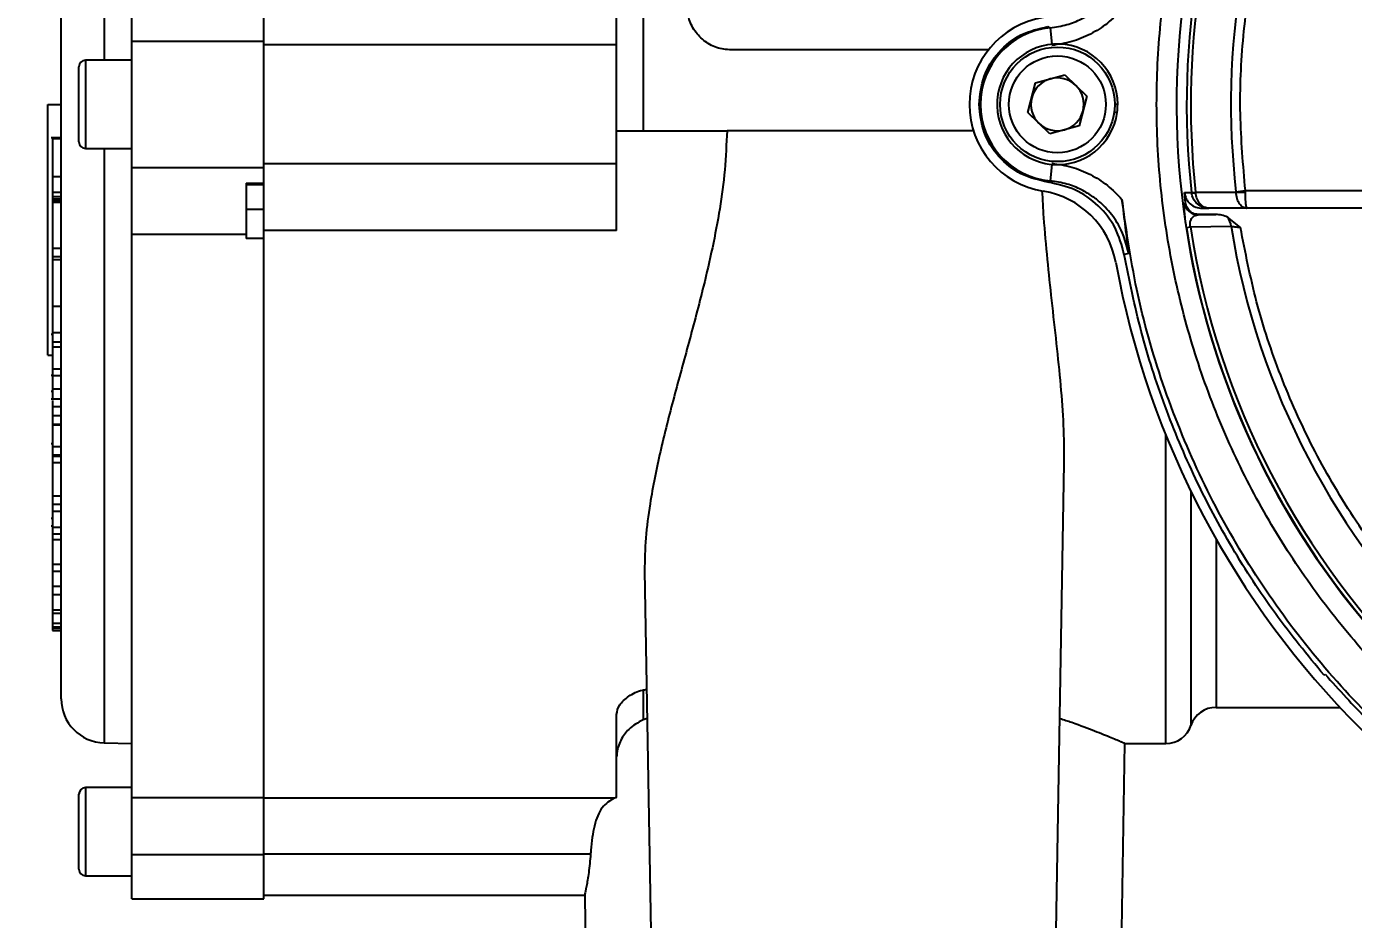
# Model space of a CAD drawing. Header units: millimetres. Extents: x 1726 to 4771, y 590 to 2743.
# Drawn here: x 2379.3 to 2529.8, y 2175.6 to 2276.9 of the extents above; entities that cross this region are included whole.
import ezdxf

# ---------------------------------------------------------------- set-up
doc = ezdxf.new("R2010")
doc.units = ezdxf.units.MM
doc.layers.add('AM_5', color=3, linetype='Continuous', lineweight=25)
doc.styles.add('SLDTEXTSTYLE1', font='txt.shx', dxfattribs={"width": 0.7, "bigfont": 'gbcbig.shx'})
doc.dimstyles.new('SLDDIMSTYLE12$0', dxfattribs={"dimtxt": 12, "dimasz": 10, "dimexe": 0, "dimexo": 0.0625, "dimgap": 0.875, "dimtad": 1, "dimdec": 1, "dimlfac": 1.8, "dimrnd": 1e-09, "dimzin": 12, "dimdsep": 46, "dimtxsty": 'SLDTEXTSTYLE1', "dimcen": 0.09, "dimdle": 8.16, "dimclrd": 3, "dimclre": 3, "dimadec": 0, "dimazin": 3, "dimtfac": 1, "dimtdec": 1, "dimtofl": 0, "dimtmove": 0, "dimatfit": 3, "dimfxl": 0, "dimfrac": 2, "dimtolj": 1, "dimlwd": 5, "dimlwe": 5, "dimarcsym": 0})

# ---------------------------------------------------------------- blocks, each defined once
blk = doc.blocks.new('*D50')
at = {"layer": 'AM_5', "color": 3, "lineweight": 5, "transparency": 16777216}
blk.add_line((2709.52, 2483.68), (2315.12, 2483.68), dxfattribs=at)
at = {"layer": 'AM_5', "color": 3, "linetype": 'Continuous', "lineweight": 5, "transparency": 16777216}
for p, q in [((2315.12, 2473.68), (2315.12, 2159.89)), ((2721.19, 2149.89), (2315.12, 2149.89))]:
    blk.add_line(p, q, dxfattribs=at)
at = {"layer": 'AM_5', "color": 3, "transparency": 16777216}
for points in [[(2313.45, 2473.68), (2316.78, 2473.68), (2315.12, 2483.68)], [(2313.45, 2159.89), (2316.78, 2159.89), (2315.12, 2149.89)]]:
    blk.add_solid(points, dxfattribs=at)
at = {"layer": 'Defpoints', "color": 0, "transparency": 16777216}
for p in [(2709.58, 2483.68), (2315.12, 2149.89), (2721.26, 2149.89)]:
    blk.add_point(p, dxfattribs=at)
at = {"layer": 'AM_5', "color": 0, "transparency": 16777216, "insert": (2300.53, 2316.79), "char_height": 12, "attachment_point": 5, "rotation": 90, "style": 'SLDTEXTSTYLE1'}
blk.add_mtext('\\A1;{\\H2.28571x;335}', dxfattribs=at)

msp = doc.modelspace()

# ---------------------------------------------------------------- linework, layer by layer
at = {"color": 7, "linetype": 'Continuous', "lineweight": 25}
for p, q in [((2449.237, 2340.534), (2449.237, 2265.034)), ((2388.106, 2340.452), (2388.106, 2273.034)), ((2383.237, 2268.034), (2383.237, 2335.454)), ((2391.237, 2275.184), (2391.237, 2282.753)), ((2406.237, 2275.184), (2406.237, 2282.753)), ((2446.237, 2274.774), (2446.237, 2282.346)), ((2495.166, 2276.86), (2495.417, 2276.71)), ((2495.417, 2276.71), (2495.593, 2274.844)), ((2391.237, 2275.184), (2406.237, 2275.184)), ((2391.237, 2260.883), (2391.237, 2275.184)), ((2406.237, 2260.883), (2406.237, 2275.184)), ((2446.237, 2274.774), (2406.237, 2274.774)), ((2446.237, 2261.294), (2446.237, 2274.774)), ((2391.237, 2273.034), (2385.987, 2273.034)), ((2385.987, 2273.034), (2385.987, 2263.034)), ((2488.391, 2274.201), (2459.237, 2274.201)), ((2385.237, 2263.784), (2385.237, 2272.284)), ((2493.761, 2270.457), (2497.097, 2271.389)), ((2497.097, 2271.389), (2499.573, 2268.967)), ((2492.901, 2267.101), (2493.761, 2270.457)), ((2499.573, 2268.967), (2498.713, 2265.611)), ((2381.737, 2239.573), (2381.737, 2268.034)), ((2381.737, 2268.034), (2383.237, 2268.034)), ((2383.237, 2200.614), (2383.237, 2268.034)), ((2495.377, 2264.678), (2492.901, 2267.101)), ((2503.014, 2267.11), (2502.671, 2267.11)), ((2503.077, 2268.034), (2502.737, 2268.034)), ((2498.713, 2265.611), (2495.377, 2264.678)), ((2383.237, 2264.233), (2382.112, 2264.233)), ((2382.237, 2264.155), (2383.237, 2264.155)), ((2446.237, 2265.034), (2458.763, 2265.034)), ((2486.719, 2265.034), (2458.763, 2265.034)), ((2385.987, 2263.034), (2391.237, 2263.034)), ((2388.106, 2263.034), (2388.106, 2195.616)), ((2391.237, 2260.883), (2406.237, 2260.883)), ((2391.237, 2253.315), (2391.237, 2260.883)), ((2446.237, 2261.294), (2406.237, 2261.294)), ((2406.237, 2259.102), (2406.237, 2260.883)), ((2446.237, 2253.721), (2446.237, 2261.294)), ((2495.593, 2261.224), (2495.417, 2259.357)), ((2382.237, 2259.864), (2383.237, 2259.864)), ((2382.237, 2259.864), (2382.237, 2258.09)), ((2495.166, 2259.208), (2495.417, 2259.357)), ((2382.237, 2258.09), (2383.237, 2258.09)), ((2382.237, 2258.09), (2382.237, 2257.565)), ((2404.237, 2259.102), (2406.237, 2259.102)), ((2404.237, 2259.102), (2404.237, 2253.315)), ((2404.237, 2258.95), (2406.237, 2258.95)), ((2406.237, 2253.721), (2406.237, 2259.102)), ((2510.648, 2258.025), (2511.453, 2258.023)), ((2510.786, 2256.849), (2510.648, 2258.025)), ((2511.451, 2258.04), (2511.913, 2258.092)), ((2511.451, 2258.04), (2511.453, 2258.023)), ((2511.918, 2258.023), (2511.913, 2258.092)), ((2511.913, 2258.092), (2516.499, 2258.084)), ((2516.495, 2258.124), (2517.521, 2258.244)), ((2516.495, 2258.124), (2516.499, 2258.084)), ((2517.521, 2258.244), (2568.212, 2258.244)), ((2517.521, 2258.244), (2517.524, 2258.084)), ((2382.237, 2257.565), (2383.237, 2257.565)), ((2382.237, 2257.565), (2382.237, 2257.335)), ((2382.237, 2257.335), (2383.237, 2257.335)), ((2382.237, 2257.335), (2382.237, 2257.162)), ((2382.237, 2257.162), (2383.237, 2257.162)), ((2382.237, 2257.162), (2382.237, 2256.932)), ((2382.237, 2256.932), (2382.237, 2251.713)), ((2382.237, 2256.932), (2383.237, 2256.932)), ((2510.691, 2256.816), (2510.786, 2256.849)), ((2512.639, 2256.244), (2513.427, 2256.244)), ((2517.722, 2256.244), (2513.427, 2256.244)), ((2568.212, 2256.244), (2517.722, 2256.244)), ((2404.237, 2256.158), (2406.237, 2256.158)), ((2512.178, 2255.5), (2514.219, 2255.534)), ((2512.178, 2255.5), (2512.275, 2255.534)), ((2514.219, 2255.534), (2512.275, 2255.534)), ((2517.001, 2254.06), (2515.526, 2255.235)), ((2391.237, 2253.315), (2404.237, 2253.315)), ((2391.237, 2189.4), (2391.237, 2253.315)), ((2404.237, 2253.315), (2404.237, 2252.831)), ((2446.237, 2253.721), (2406.237, 2253.721)), ((2406.237, 2189.4), (2406.237, 2253.721)), ((2510.87, 2254.057), (2511.33, 2254.128)), ((2511.33, 2254.128), (2515.93, 2254.211)), ((2382.237, 2251.713), (2383.237, 2251.713)), ((2382.237, 2251.713), (2382.237, 2250.794)), ((2406.237, 2252.831), (2404.237, 2252.831)), ((2406.237, 2189.4), (2406.237, 2252.831)), ((2382.237, 2250.794), (2383.237, 2250.794)), ((2382.237, 2250.794), (2382.237, 2250.455)), ((2382.237, 2250.455), (2383.237, 2250.455)), ((2382.237, 2250.455), (2382.237, 2245.137)), ((2504.334, 2251.125), (2503.817, 2251.006)), ((2382.237, 2245.137), (2383.237, 2245.137)), ((2382.237, 2245.137), (2382.237, 2242.175)), ((2382.237, 2241.944), (2382.112, 2241.944)), ((2382.237, 2242.175), (2383.237, 2242.175)), ((2382.237, 2242.175), (2382.237, 2241.088)), ((2382.237, 2241.088), (2383.237, 2241.088)), ((2382.237, 2241.088), (2382.237, 2240.527)), ((2382.237, 2240.527), (2383.237, 2240.527)), ((2382.237, 2240.527), (2382.237, 2238.029)), ((2381.737, 2239.573), (2382.237, 2239.573)), ((2382.237, 2237.275), (2382.112, 2237.275)), ((2382.237, 2238.029), (2383.237, 2238.029)), ((2382.237, 2238.029), (2382.237, 2237.275)), ((2382.237, 2237.275), (2383.237, 2237.275)), ((2382.112, 2235.49), (2382.237, 2235.49)), ((2382.237, 2235.766), (2383.237, 2235.766)), ((2382.112, 2234.634), (2383.237, 2234.634)), ((2382.237, 2233.745), (2383.237, 2233.745)), ((2382.237, 2233.745), (2382.237, 2232.739)), ((2382.237, 2232.739), (2383.237, 2232.739)), ((2382.237, 2232.739), (2382.237, 2231.757)), ((2382.237, 2231.757), (2383.237, 2231.757)), ((2382.237, 2231.757), (2382.237, 2231.681)), ((2382.237, 2231.681), (2383.237, 2231.681)), ((2382.237, 2231.681), (2382.237, 2229.219)), ((2382.237, 2229.521), (2382.112, 2229.521)), ((2382.237, 2229.219), (2383.237, 2229.219)), ((2382.237, 2229.219), (2382.237, 2228.277)), ((2508.543, 2195.534), (2508.543, 2230.513)), ((2382.237, 2228.277), (2383.237, 2228.277)), ((2382.237, 2228.277), (2382.237, 2228.12)), ((2382.237, 2228.12), (2383.237, 2228.12)), ((2382.237, 2228.12), (2382.237, 2227.406)), ((2382.237, 2227.406), (2383.237, 2227.406)), ((2382.237, 2227.406), (2382.237, 2223.646)), ((2495.673, 2150.034), (2497.022, 2227.332)), ((2382.237, 2223.646), (2383.237, 2223.646)), ((2382.237, 2223.646), (2382.237, 2222.702)), ((2511.39, 2224.13), (2511.39, 2197.588)), ((2382.237, 2222.702), (2383.237, 2222.702)), ((2382.237, 2222.702), (2382.237, 2221.889)), ((2382.237, 2221.889), (2383.237, 2221.889)), ((2382.237, 2221.889), (2382.237, 2220.071)), ((2382.112, 2221.113), (2382.237, 2221.113)), ((2382.112, 2220.247), (2382.237, 2220.247)), ((2382.237, 2220.071), (2383.237, 2220.071)), ((2382.237, 2220.071), (2382.237, 2219.324)), ((2382.237, 2219.324), (2383.237, 2219.324)), ((2382.237, 2219.324), (2382.237, 2218.684)), ((2382.237, 2218.684), (2383.237, 2218.684)), ((2382.237, 2218.684), (2382.237, 2215.871)), ((2514.237, 2218.729), (2514.237, 2199.642)), ((2382.237, 2215.871), (2383.237, 2215.871)), ((2382.237, 2215.871), (2382.237, 2215.08)), ((2382.237, 2215.08), (2383.237, 2215.08)), ((2382.237, 2215.08), (2382.237, 2213.384)), ((2449.411, 2215.115), (2450.547, 2150.034)), ((2382.237, 2213.384), (2383.237, 2213.384)), ((2382.237, 2213.384), (2382.237, 2212.441)), ((2382.237, 2212.441), (2383.237, 2212.441)), ((2382.237, 2212.441), (2382.237, 2210.716)), ((2382.237, 2210.716), (2383.237, 2210.716)), ((2382.237, 2210.716), (2382.237, 2210.34)), ((2382.237, 2210.34), (2382.237, 2209.181)), ((2382.237, 2210.34), (2383.237, 2210.34)), ((2382.237, 2209.181), (2383.237, 2209.181)), ((2382.237, 2209.181), (2382.237, 2208.76)), ((2382.237, 2208.76), (2383.237, 2208.76)), ((2382.237, 2208.76), (2382.237, 2208.635)), ((2382.237, 2208.635), (2383.237, 2208.635)), ((2382.237, 2208.635), (2382.237, 2208.373)), ((2382.237, 2208.373), (2383.237, 2208.373)), ((2526.488, 2203.28), (2526.599, 2203.391)), ((2449.237, 2201.496), (2449.237, 2198.213)), ((2514.237, 2199.642), (2528.281, 2199.642)), ((2446.237, 2189.418), (2446.237, 2198.839)), ((2449.703, 2198.37), (2449.237, 2198.213)), ((2388.106, 2195.616), (2391.237, 2195.534)), ((2503.11, 2150.034), (2503.904, 2195.534)), ((2503.904, 2195.534), (2508.543, 2195.534)), ((2391.237, 2190.534), (2385.987, 2190.534)), ((2385.987, 2190.534), (2385.987, 2185.534)), ((2385.237, 2185.534), (2385.237, 2189.784)), ((2391.237, 2189.4), (2406.237, 2189.4)), ((2391.237, 2182.959), (2391.237, 2189.4)), ((2406.237, 2182.959), (2406.237, 2189.4)), ((2445.966, 2189.325), (2406.237, 2189.325)), ((2385.237, 2181.284), (2385.237, 2185.534)), ((2385.987, 2185.534), (2385.987, 2180.534)), ((2391.237, 2182.959), (2406.237, 2182.959)), ((2391.237, 2177.934), (2391.237, 2182.959)), ((2443.286, 2183.002), (2406.237, 2183.002)), ((2406.237, 2177.934), (2406.237, 2182.959)), ((2385.987, 2180.534), (2391.237, 2180.534)), ((2391.237, 2177.934), (2406.237, 2177.934)), ((2406.237, 2178.334), (2442.616, 2178.334)), ((2442.616, 2178.334), (2443.11, 2150.034))]:
    msp.add_line(p, q, dxfattribs=at)
for radius in [6.5, 5.5]:
    msp.add_circle((2496.237, 2268.034), radius, dxfattribs=at)
for centre, radius, start, end in [((2601.237, 2268.034), 91.48, 90, 289.01572), ((2601.237, 2268.034), 90.341, 353.64897, 186.35103), ((2601.237, 2268.034), 89.875, 353.64897, 186.35103), ((2601.237, 2268.034), 85.319, 353.33017, 186.66983), ((2496.237, 2268.034), 9.98, 99.26876, 260.73124), ((2496.237, 2268.034), 8.715, 95.40246, 264.59754), ((2496.237, 2268.034), 6.84, 0, 352.23833), ((2385.987, 2272.284), 0.75, 90, 180), ((2496.237, 2268.034), 3, 105.62216, 165.62216), ((2496.237, 2268.034), 3, 45.62216, 105.62216), ((2496.237, 2268.034), 3, 345.62216, 45.62216), ((2496.237, 2268.034), 3, 165.62216, 225.62216), ((2496.237, 2268.034), 3, 285.62216, 345.62216), ((2496.237, 2268.034), 6.84, 352.23833, 0), ((2496.237, 2268.034), 3, 225.62216, 285.62216), ((2385.987, 2263.784), 0.75, 180, 270), ((2493.019, 2248.315), 10, 10.32694, 80.73124), ((2511.686, 2259.849), 1.84, 262.72929, 277.2707), ((2517.011, 2272.407), 14.333, 267.94984, 272.05016), ((2512.18, 2257.001), 1.5, 187.07071, 269.91274), ((2514.169, 2254.108), 1.764, 3.33539, 39.69868), ((2601.237, 2268.034), 91.441, 188.79238, 262.46584), ((2601.237, 2268.034), 90.976, 188.79238, 262.46584), ((2601.237, 2268.034), 86.42, 189.2043, 262.12076), ((2601.237, 2268.034), 100, 190.32694, 259.67306), ((2388.237, 2200.614), 5, 180, 268.5), ((2514.237, 2196.642), 3, 90, 161.62377), ((2508.543, 2198.534), 3, 270, 341.62377), ((2385.987, 2189.784), 0.75, 90, 180), ((2385.987, 2181.284), 0.75, 180, 270)]:
    msp.add_arc(centre, radius, start, end, dxfattribs=at)
for points in [[(2601.237, 2174.293), (2598.169, 2174.38), (2592.034, 2174.554), (2582.92, 2175.958), (2573.982, 2178.183), (2565.306, 2181.291), (2556.977, 2185.229), (2549.074, 2189.966), (2541.673, 2195.455), (2534.846, 2201.643), (2528.658, 2208.47), (2523.169, 2215.871), (2518.432, 2223.774), (2514.493, 2232.103), (2511.389, 2240.779), (2509.15, 2249.717), (2507.798, 2258.831), (2507.346, 2268.034), (2507.798, 2277.237), (2509.15, 2286.351), (2511.389, 2295.289), (2514.493, 2303.964), (2518.432, 2312.294), (2523.169, 2320.197), (2528.658, 2327.598), (2534.846, 2334.425), (2541.673, 2340.613), (2549.074, 2346.101), (2556.977, 2350.839), (2565.306, 2354.777), (2573.982, 2357.885), (2582.92, 2360.11), (2592.034, 2361.513), (2598.169, 2361.687), (2601.237, 2361.774)], [(2487.347, 2268.034), (2487.46, 2269.109), (2487.687, 2271.26), (2489.451, 2274.046), (2492.005, 2276.133), (2494.113, 2276.617), (2495.166, 2276.86)], [(2495.166, 2259.208), (2494.113, 2259.45), (2492.005, 2259.935), (2489.451, 2262.021), (2487.687, 2264.808), (2487.46, 2266.959), (2487.347, 2268.034)], [(2590.448, 2170.36), (2586.796, 2170.884), (2579.493, 2171.932), (2568.85, 2175.052), (2558.607, 2179.26), (2548.906, 2184.615), (2539.867, 2191.02), (2531.604, 2198.401), (2524.223, 2206.663), (2517.819, 2215.703), (2512.463, 2225.403), (2508.255, 2235.646), (2505.136, 2246.289), (2504.088, 2253.593), (2503.563, 2257.244)], [(2526.488, 2203.28), (2524.601, 2205.576), (2520.826, 2210.169), (2515.981, 2217.67), (2511.781, 2225.541), (2508.334, 2233.77), (2505.581, 2242.264), (2504.405, 2248.092), (2503.817, 2251.006)], [(2526.599, 2203.391), (2528.176, 2201.636), (2531.328, 2198.125), (2534.839, 2194.972), (2536.594, 2193.396)]]:
    msp.add_open_spline(points, degree=3, dxfattribs=at)
for points, knots in [([(2601.237, 2352.32), (2598.332, 2352.234), (2592.474, 2352.058), (2583.723, 2350.63), (2575.069, 2348.327), (2566.664, 2345.079), (2558.653, 2340.957), (2551.169, 2336.033), (2544.324, 2330.411), (2538.159, 2324.165), (2532.672, 2317.317), (2527.883, 2309.865), (2523.861, 2301.86), (2520.698, 2293.424), (2518.448, 2284.699), (2517.166, 2275.836), (2516.764, 2266.979), (2517.27, 2261.139), (2517.521, 2258.244)], [0, 0, 0, 0, 0.0612816, 0.1235957, 0.1866179, 0.25, 0.3133821, 0.3764043, 0.4387184, 0.5, 0.5612816, 0.6235957, 0.6866179, 0.75, 0.8133821, 0.8764043, 0.9387184, 1, 1, 1, 1]), ([(2495.417, 2276.71), (2496.057, 2276.807), (2497.281, 2276.991), (2498.76, 2277.593), (2499.849, 2278.209), (2500.615, 2278.751), (2501.903, 2279.846), (2503.482, 2281.804), (2504.054, 2283.911), (2504.334, 2284.943)], [0, 0, 0, 0, 0.1490594, 0.2844868, 0.3652537, 0.4374076, 0.5004523, 0.7554677, 1, 1, 1, 1]), ([(2459.237, 2274.201), (2458.677, 2274.256), (2457.556, 2274.366), (2456.063, 2275.222), (2454.934, 2276.48), (2454.326, 2277.887), (2454.263, 2278.821), (2454.237, 2279.201)], [0, 0, 0, 0, 0.2131127, 0.4262212, 0.6394652, 0.8533812, 1, 1, 1, 1]), ([(2503.563, 2278.823), (2503.03, 2278.271), (2501.965, 2277.169), (2500.008, 2275.95), (2497.879, 2275.063), (2496.365, 2274.834), (2495.605, 2274.72)], [0, 0, 0, 0, 0.250755, 0.4999887, 0.7492331, 1, 1, 1, 1]), ([(2382.237, 2264.155), (2382.237, 2264.091), (2382.237, 2263.964), (2382.237, 2263.535), (2382.237, 2262.677), (2382.237, 2261.342), (2382.237, 2260.357), (2382.237, 2259.864)], [0, 0, 0, 0, 0.1873645, 0.3744249, 0.5606314, 0.779927, 1, 1, 1, 1]), ([(2458.763, 2265.034), (2458.696, 2263.55), (2458.561, 2260.581), (2457.96, 2256.148), (2457.129, 2251.752), (2455.944, 2246.674), (2454.434, 2241.005), (2452.707, 2234.752), (2451.142, 2228.636), (2450.072, 2223.328), (2449.472, 2218.817), (2449.431, 2216.353), (2449.411, 2215.115)], [0, 0, 0, 0, 0.0800121, 0.1600466, 0.242133, 0.3242383, 0.4478541, 0.5714724, 0.6987713, 0.8260016, 0.912639, 1, 1, 1, 1]), ([(2495.605, 2261.348), (2496.365, 2261.233), (2497.879, 2261.005), (2500.008, 2260.118), (2501.965, 2258.899), (2503.03, 2257.797), (2503.563, 2257.244)], [0, 0, 0, 0, 0.25076694, 0.50001135, 0.74924503, 1, 1, 1, 1]), ([(2503.817, 2251.006), (2503.536, 2252.038), (2502.975, 2254.1), (2500.956, 2256.644), (2498.307, 2258.526), (2496.214, 2258.981), (2495.166, 2259.208)], [0, 0, 0, 0, 0.2500466, 0.4994486, 0.7493959, 1, 1, 1, 1]), ([(2504.334, 2251.125), (2504.059, 2252.159), (2503.689, 2253.552), (2502.734, 2255.086), (2502.055, 2255.967), (2501.24, 2256.806), (2500.222, 2257.632), (2498.91, 2258.414), (2497.281, 2259.076), (2496.058, 2259.261), (2495.417, 2259.357)], [0, 0, 0, 0, 0.24429061, 0.32903699, 0.41449044, 0.50012501, 0.5979935, 0.71577175, 0.8510735, 1, 1, 1, 1]), ([(2497.022, 2227.332), (2497.014, 2228.76), (2496.998, 2231.616), (2496.643, 2236.162), (2496.162, 2240.883), (2495.616, 2245.663), (2495.11, 2250.437), (2494.722, 2254.585), (2494.58, 2257.201), (2494.526, 2258.212)], [0, 0, 0, 0, 0.1525109, 0.3050675, 0.4614481, 0.6178402, 0.7631549, 0.9084603, 1, 1, 1, 1]), ([(2510.648, 2258.025), (2510.701, 2257.785), (2510.806, 2257.306), (2511.276, 2256.724), (2511.907, 2256.322), (2512.395, 2256.27), (2512.639, 2256.244)], [0, 0, 0, 0, 0.2499161, 0.4998772, 0.7499002, 1, 1, 1, 1]), ([(2513.427, 2256.244), (2513.192, 2256.269), (2512.72, 2256.318), (2512.097, 2256.706), (2511.617, 2257.286), (2511.508, 2257.776), (2511.453, 2258.023)], [0, 0, 0, 0, 0.2431182, 0.4897364, 0.7422814, 1, 1, 1, 1]), ([(2513.427, 2256.244), (2513.248, 2256.269), (2512.887, 2256.318), (2512.411, 2256.706), (2512.044, 2257.286), (2511.961, 2257.776), (2511.918, 2258.023)], [0, 0, 0, 0, 0.2431182, 0.4897364, 0.7422814, 1, 1, 1, 1]), ([(2517.722, 2256.244), (2517.574, 2256.27), (2517.275, 2256.321), (2516.885, 2256.725), (2516.589, 2257.327), (2516.529, 2257.83), (2516.499, 2258.084)], [0, 0, 0, 0, 0.2434907, 0.4899024, 0.7422853, 1, 1, 1, 1]), ([(2517.524, 2258.084), (2517.529, 2257.845), (2517.538, 2257.354), (2517.581, 2256.774), (2517.632, 2256.441), (2517.678, 2256.274), (2517.707, 2256.254), (2517.722, 2256.244)], [0, 0, 0, 0, 0.2418431, 0.4991239, 0.7090059, 0.8444555, 1, 1, 1, 1]), ([(2503.563, 2257.244), (2503.683, 2256.176), (2503.925, 2254.03), (2504.197, 2252.097), (2504.334, 2251.125)], [0, 0, 0, 0, 0.49755734, 1, 1, 1, 1]), ([(2510.87, 2254.057), (2510.839, 2254.267), (2510.776, 2254.699), (2510.709, 2255.281), (2510.663, 2255.786), (2510.633, 2256.29), (2510.633, 2256.716), (2510.671, 2256.782), (2510.691, 2256.816)], [0, 0, 0, 0, 0.1207868, 0.2490761, 0.3731373, 0.5013754, 0.7404691, 1, 1, 1, 1]), ([(2512.275, 2255.534), (2512.094, 2255.553), (2511.732, 2255.591), (2511.262, 2255.887), (2510.909, 2256.317), (2510.827, 2256.671), (2510.786, 2256.849)], [0, 0, 0, 0, 0.2499186, 0.499876, 0.7499727, 1, 1, 1, 1]), ([(2511.33, 2254.128), (2511.317, 2254.197), (2511.291, 2254.337), (2511.287, 2254.537), (2511.308, 2254.717), (2511.383, 2255.012), (2511.55, 2255.238), (2511.724, 2255.368), (2511.823, 2255.417), (2511.906, 2255.451), (2512.006, 2255.481), (2512.104, 2255.495), (2512.156, 2255.499), (2512.172, 2255.5), (2512.178, 2255.5)], [0, 0, 0, 0, 0.0594216, 0.1187115, 0.1821096, 0.2512974, 0.5005091, 0.6688882, 0.7209765, 0.7501665, 0.8758835, 0.9620537, 0.9870366, 1, 1, 1, 1]), ([(2515.526, 2255.235), (2515.317, 2255.323), (2514.899, 2255.5), (2514.445, 2255.523), (2514.219, 2255.534)], [0, 0, 0, 0, 0.5015357, 1, 1, 1, 1]), ([(2515.93, 2254.211), (2516.071, 2254.192), (2516.295, 2254.163), (2516.673, 2254.11), (2516.888, 2254.077), (2517.001, 2254.06)], [0, 0, 0, 0, 0.4463965, 0.7099365, 1, 1, 1, 1]), ([(2589.263, 2183.491), (2586.434, 2183.976), (2580.72, 2184.956), (2572.314, 2187.542), (2564.033, 2190.997), (2556.032, 2195.4), (2548.452, 2200.703), (2541.461, 2206.824), (2535.176, 2213.668), (2529.695, 2221.12), (2525.104, 2229.015), (2521.454, 2237.211), (2518.668, 2245.553), (2517.553, 2251.243), (2517.001, 2254.06)], [0, 0, 0, 0, 0.0796462, 0.1608773, 0.2435885, 0.3284704, 0.4139828, 0.5, 0.5860128, 0.6715253, 0.7564115, 0.8391185, 0.9203517, 1, 1, 1, 1]), ([(2382.237, 2237.292), (2382.237, 2237.207), (2382.237, 2236.953), (2382.237, 2236.409), (2382.237, 2236.01), (2382.237, 2235.766)], [0, 0, 0, 0, 0.1645316, 0.4899547, 1, 1, 1, 1]), ([(2382.237, 2235.766), (2382.237, 2235.576), (2382.237, 2235.196), (2382.237, 2234.745), (2382.237, 2234.704), (2382.237, 2234.678)], [0, 0, 0, 0, 0.271615, 0.5433293, 1, 1, 1, 1]), ([(2382.237, 2234.46), (2382.237, 2234.446), (2382.237, 2234.197), (2382.237, 2233.964), (2382.237, 2233.745)], [0, 0, 0, 0, 0.0587663, 1, 1, 1, 1]), ([(2446.237, 2198.839), (2446.305, 2199.201), (2446.441, 2199.926), (2447.522, 2200.9), (2448.679, 2201.534), (2449.488, 2201.654), (2449.645, 2201.677)], [0, 0, 0, 0, 0.3143755, 0.6291613, 0.9276118, 1, 1, 1, 1]), ([(2449.237, 2198.213), (2448.666, 2197.911), (2447.686, 2197.392), (2446.826, 2196.189), (2446.414, 2195.214), (2446.257, 2194.56), (2446.242, 2194.168), (2446.237, 2194.036)], [0, 0, 0, 0, 0.408482, 0.7013153, 0.8362611, 0.9449971, 1, 1, 1, 1]), ([(2503.904, 2195.534), (2503.829, 2195.566), (2503.676, 2195.632), (2502.466, 2196.144), (2500.531, 2196.915), (2498.533, 2197.689), (2496.975, 2198.204), (2496.516, 2198.355)], [0, 0, 0, 0, 0.2230073, 0.4527929, 0.6757177, 0.9045651, 1, 1, 1, 1]), ([(2445.966, 2189.325), (2445.476, 2189.044), (2444.495, 2188.482), (2443.676, 2186.344), (2443.379, 2184.303), (2443.297, 2183.144), (2443.286, 2183.002)], [0, 0, 0, 0, 0.3245448, 0.6499942, 0.9570546, 1, 1, 1, 1]), ([(2446.237, 2189.418), (2446.186, 2189.401), (2446.094, 2189.369), (2446.005, 2189.338), (2445.966, 2189.325)], [0, 0, 0, 0, 0.56, 1, 1, 1, 1]), ([(2443.286, 2183.002), (2443.22, 2182.271), (2443.088, 2180.809), (2442.806, 2179.238), (2442.639, 2178.437), (2442.622, 2178.362), (2442.616, 2178.334)], [0, 0, 0, 0, 0.2786068, 0.557089, 0.8373742, 1, 1, 1, 1])]:
    msp.add_open_spline(points, degree=3, knots=knots, dxfattribs=at)

# ---------------------------------------------------------------- dimensions: what is measured, and where the dimension line sits
at = {"layer": 'AM_5'}
dim = msp.add_linear_dim(base=(2315.118, 2149.894), p1=(2709.58, 2483.68), p2=(2721.256, 2149.894), angle=90, text='{\\H2.28571x;335}', dimstyle='SLDDIMSTYLE12$0', override={"dimlfac": 1}, dxfattribs=at)
dim.commit()
dim.dimension.update_dxf_attribs({"geometry": '*D50', "text_midpoint": (2300.529, 2316.787)})

doc.saveas('drawing.dxf')
